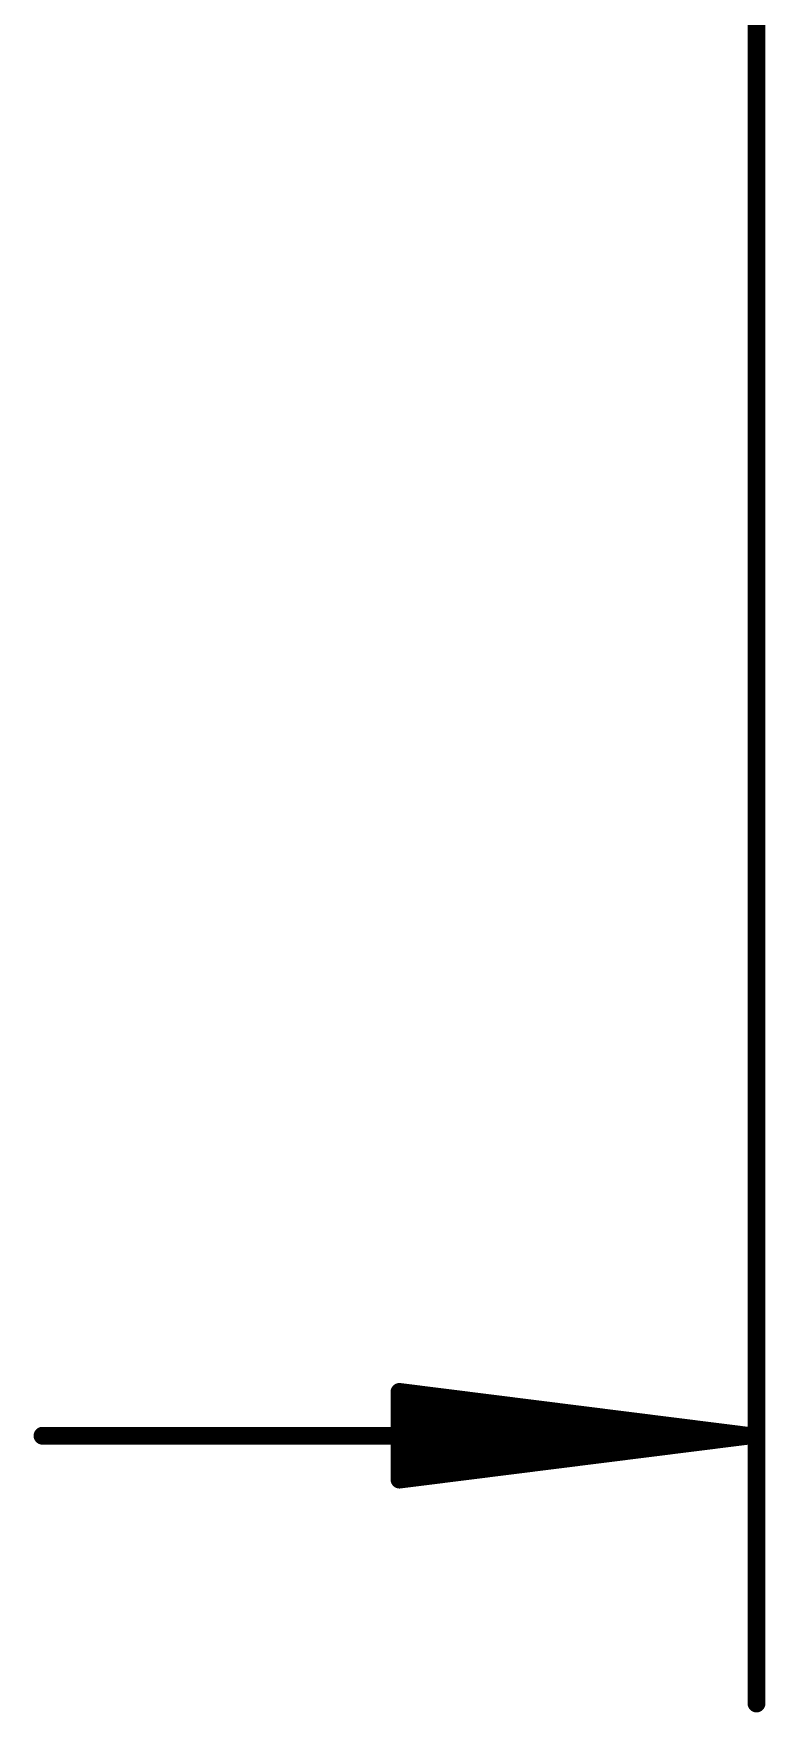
# Model space of a CAD drawing. Extents: x -30 to 87, y -20 to 77.
# Drawn here: x -5.27 to 0.07, y -20.18 to -7.95 of the extents above; entities that cross this region are included whole.
import ezdxf

# ---------------------------------------------------------------- set-up
doc = ezdxf.new("R2010")
doc.units = 0
doc.layers.add('47', color=253, linetype='CONTINUOUS')

msp = doc.modelspace()

# ---------------------------------------------------------------- linework, layer by layer
at = {"layer": '47', "const_width": 0.13}
for points in [[(0, 7.874), (0, -20.111)], [(-0.065, -18.161), (-2.6, -17.8418)], [(-2.6, -17.8418), (-2.6, -18.4802)], [(-0.065, -18.161), (-2.6, -17.901)], [(-0.065, -18.161), (-2.6, -18.031)], [(-0.065, -18.161), (-5.2, -18.161)], [(-2.6, -18.4802), (-0.065, -18.161)], [(-2.6, -18.291), (-0.065, -18.161)], [(-2.6, -18.421), (-0.065, -18.161)]]:
    msp.add_lwpolyline(points, dxfattribs=at)
at = {"layer": '47', "const_width": 0.065}
for points in [[(-2.5959, -17.8095, 1), (-2.6041, -17.874)], [(-2.5675, -17.8418, 1), (-2.6325, -17.8418)], [(-2.5967, -17.8687, 1), (-2.6033, -17.9333)], [(-2.5983, -17.9985, 1), (-2.6017, -18.0635)], [(-5.2, -18.1285, 1), (-5.2, -18.1935)], [(-0.0609, -18.1932, 1), (-0.0691, -18.1288)], [(-0.0691, -18.1932, 1), (-0.0609, -18.1288)], [(-0.0617, -18.1933, 1), (-0.0683, -18.1287)], [(-0.0683, -18.1933, 1), (-0.0617, -18.1287)], [(-0.0667, -18.1935, 1), (-0.0633, -18.1285)], [(-0.0633, -18.1935, 1), (-0.0667, -18.1285)], [(-0.065, -18.1935, 1), (-0.065, -18.1285)], [(-2.6017, -18.2585, 1), (-2.5983, -18.3235)], [(-2.6033, -18.3887, 1), (-2.5967, -18.4533)], [(-2.6041, -18.448, 1), (-2.5959, -18.5125)], [(-2.6325, -18.4802, 1), (-2.5675, -18.4802)], [(-0.0325, -20.111, 1), (0.0325, -20.111)]]:
    msp.add_lwpolyline(points, format="xyb", dxfattribs=at)

doc.saveas('drawing.dxf')
